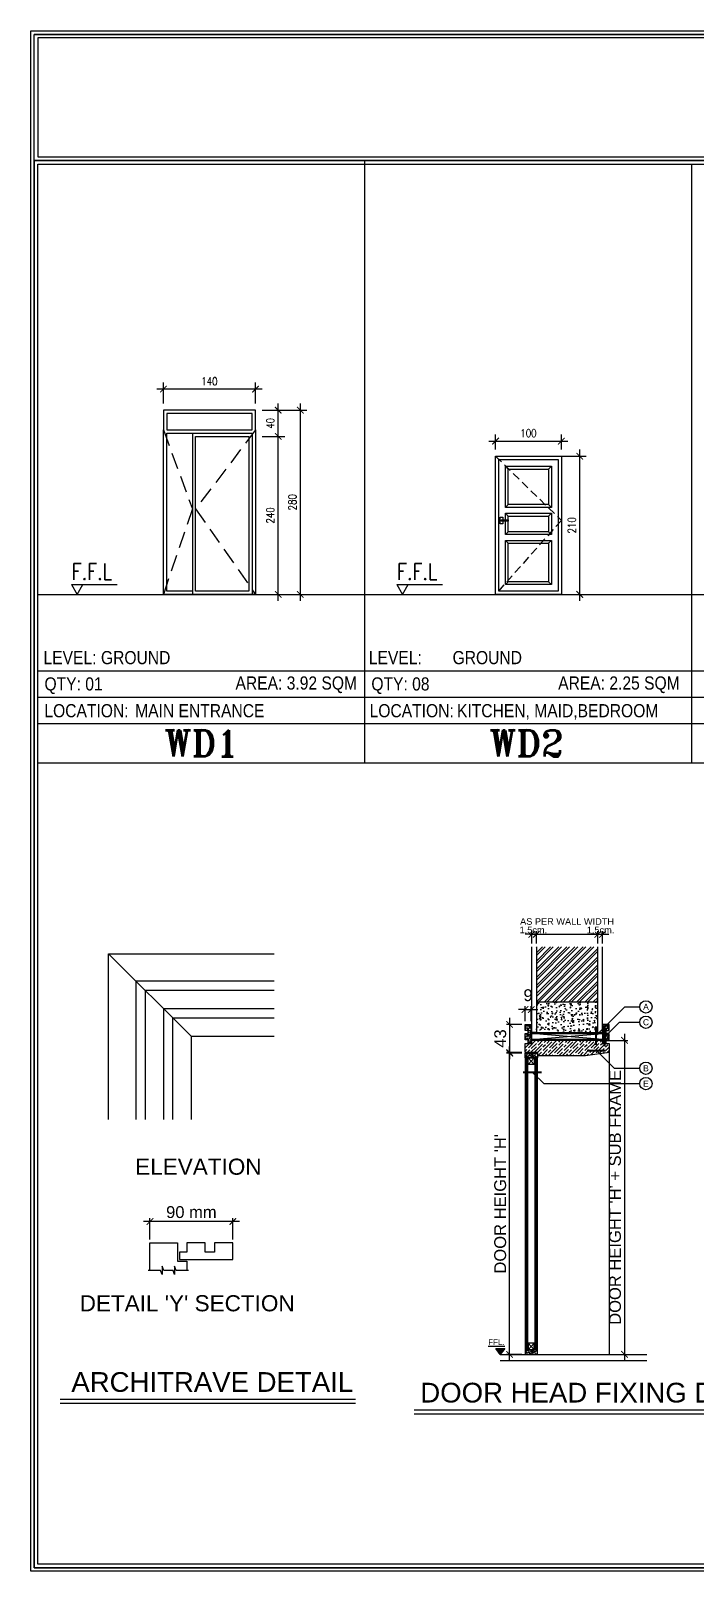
# Model space of a CAD drawing. Header units: centimetres. Extents: x 0 to 3002, y -2342 to 0.
# Drawn here: x 0 to 1010, y -2342 to 0 of the extents above; entities that cross this region are included whole.
import ezdxf
from ezdxf.enums import TextEntityAlignment as Align

# ---------------------------------------------------------------- set-up
doc = ezdxf.new("R2010")
doc.units = ezdxf.units.CM
doc.header["$LTSCALE"] = 100
doc.header["$MEASUREMENT"] = 0
doc.header["$PDMODE"] = 67
doc.linetypes.add('HIDDEN', pattern=[0.375, 0.25, -0.125])
for name, color, linetype in [('DIM', 1, 'Continuous'), ('DIM IN', 1, 'Continuous'), ('DIMENSON', 7, 'Continuous'), ('DOOR', 1, 'Continuous'), ('ELEV.3', 2, 'Continuous'), ('FRAME', 7, 'Continuous'), ('HATCH', 8, 'Continuous'), ('KERBSTONE', 11, 'Continuous'), ('LVL', 2, 'Continuous'), ('MTEXT-1', 3, 'Continuous'), ('SCHEDULE LINES-01', 2, 'Continuous'), ('SCHEDULE LINES-02', 8, 'Continuous'), ('SCHEDULE LINES-03', 3, 'Continuous'), ('STEP', 4, 'Continuous'), ('SYMBOL', 4, 'Continuous'), ('TXT', 7, 'Continuous'), ('WALL-02', 3, 'Continuous'), ('WALL-03', 2, 'Continuous'), ('WINDOW', 1, 'Continuous')]:
    doc.layers.add(name, color=color, linetype=linetype)
doc.styles.add('ART', font='arial.ttf')
doc.styles.add('ART-PS-1', font='arial.ttf', dxfattribs={"height": 20})
doc.styles.add('ASA', font='romans.shx', dxfattribs={"width": 0.8})
doc.styles.add('DIM-TXT', font='arial.ttf')
doc.styles.add('ROMANS', font='romans')
doc.styles.add('ROMANT', font='romant__.ttf', dxfattribs={"width": 0.75, "height": 12})
doc.styles.add('S2', font='ROMANS.shx', dxfattribs={"width": 0.85, "height": 7.5})
doc.dimstyles.new('AS-17-100', dxfattribs={"dimtxt": 18, "dimasz": 10, "dimexe": 10, "dimexo": 10, "dimgap": 6, "dimtad": 1, "dimtoh": 1, "dimdec": 0, "dimdsep": 46, "dimtxsty": 'ROMANS', "dimblk1": 'ARCHTICK', "dimblk2": 'ARCHTICK', "dimsah": 1, "dimcen": 25, "dimdle": 10, "dimclrd": 1, "dimclre": 1, "dimclrt": 2, "dimadec": 0, "dimazin": 0, "dimtfac": 1, "dimtdec": 0, "dimtofl": 0, "dimtmove": 2, "dimatfit": 3, "dimldrblk": 'ARCHTICK', "dimfxl": 1, "dimtolj": 1, "dimtzin": 0, "dimarcsym": 0})
doc.dimstyles.new('AS-20-100-FM', dxfattribs={"dimscale": 0, "dimtxt": 20, "dimasz": 15, "dimexe": 15, "dimexo": 10, "dimgap": 5, "dimtad": 1, "dimtoh": 1, "dimdec": 0, "dimlfac": 0.393701, "dimzin": 1, "dimdsep": 46, "dimlunit": 3, "dimtxsty": 'ASA', "dimblk1": 'ARCHTICK', "dimblk2": 'ARCHTICK', "dimsah": 1, "dimcen": 15, "dimdle": 15, "dimclrd": 1, "dimclre": 1, "dimclrt": 3, "dimadec": 0, "dimazin": 0, "dimtfac": 1, "dimtdec": 0, "dimtmove": 2, "dimatfit": 3, "dimldrblk": 'ARCHTICK', "dimfxl": 1, "dimtolj": 1, "dimtzin": 0, "dimarcsym": 0})
doc.dimstyles.new('DIM-2', dxfattribs={"dimscale": 0, "dimtxt": 18, "dimasz": 10, "dimexe": 5, "dimexo": 5, "dimgap": 5, "dimtad": 1, "dimdec": 0, "dimlfac": -0.393701, "dimzin": 1, "dimdsep": 46, "dimtxsty": 'DIM-TXT', "dimblk1": 'ARCHTICK', "dimblk2": 'ARCHTICK', "dimsah": 1, "dimcen": 15, "dimdle": 10, "dimclrd": 1, "dimclre": 1, "dimclrt": 3, "dimadec": 0, "dimazin": 0, "dimtfac": 1, "dimtdec": 0, "dimtmove": 2, "dimatfit": 3, "dimldrblk": 'ARCHTICK', "dimfxl": 1, "dimtolj": 1, "dimtzin": 0, "dimarcsym": 0})

# ---------------------------------------------------------------- blocks, each defined once
blk = doc.blocks.new('1W1W1W')
at = {"layer": 'SCHEDULE LINES-01'}
blk.add_line((-40864.8, 3726.6, 0), (-40864.8, 3545.5), dxfattribs=at)
for points in [[(-40875.4, 1395.7, 0), (-40875.4, 3737.3, 0), (-37873.2, 3737.3, 0), (-37873.2, 1395.7, 0)], [(-40875.4, 1395.7, 0), (-40875.4, 3737.3, 0), (-37873.2, 3737.3, 0), (-37873.2, 1395.7, 0)], [(-40875.4, 1395.7, 0), (-40875.4, 3737.3, 0), (-37873.2, 3737.3, 0), (-37873.2, 1395.7, 0)], [(-40864.8, 1406.4, 0), (-40864.8, 3534.8, 0), (-37883.8, 3534.8, 0), (-37883.8, 1406.4, 0)], [(-40864.8, 1406.4, 0), (-40864.8, 3534.8, 0), (-37883.8, 3534.8, 0), (-37883.8, 1406.4, 0)], [(-40864.8, 1406.4, 0), (-40864.8, 3534.8, 0), (-37883.8, 3534.8, 0), (-37883.8, 1406.4, 0)]]:
    blk.add_polyline3d(points, close=True, dxfattribs=at)
blk.add_polyline3d([(-40864.8, 3545.5, 0), (-37883.8, 3545.5, 0), (-37883.8, 3726.6, 0), (-40864.8, 3726.6, 0)], dxfattribs=at)
blk.add_polyline3d([(-40864.8, 3545.5, 0), (-37883.8, 3545.5, 0), (-37883.8, 3726.6, 0), (-40864.8, 3726.6, 0)], dxfattribs=at)
blk.add_polyline3d([(-40864.8, 3545.5, 0), (-37883.8, 3545.5, 0), (-37883.8, 3726.6, 0), (-40864.8, 3726.6, 0)], dxfattribs=at)
at = {"layer": 'SCHEDULE LINES-02', "elevation": 0}
blk.add_lwpolyline([(-40870.1, 3731.9), (-37878.5, 3731.9), (-37878.5, 3540.2), (-37878.5, 1401), (-40870.1, 1401), (-40870.1, 3540.2), (-40870.1, 3731.9), (-37878.5, 3731.9), (-37878.5, 3540.2), (-37878.5, 1401), (-40870.1, 1401), (-40870.1, 3540.2), (-40870.1, 1401), (-37878.5, 1401), (-37878.5, 3540.2), (-37878.5, 3731.9)], close=True, dxfattribs=at)
at = {"layer": 'SCHEDULE LINES-02'}
blk.add_polyline3d([(-37878.5, 3540.2, 0), (-40870.1, 3540.2, 0)], close=True, dxfattribs=at)
blk.add_polyline3d([(-37878.5, 3540.2, 0), (-40870.1, 3540.2, 0)], close=True, dxfattribs=at)
blk.add_polyline3d([(-37878.5, 3540.2, 0), (-40870.1, 3540.2, 0)], close=True, dxfattribs=at)
blk = doc.blocks.new('_ARCHTICK')
at = {"color": 0, "linetype": 'ByBlock', "const_width": 0.15}
blk.add_lwpolyline([(-0.5, -0.5), (0.5, 0.5)], dxfattribs=at)
blk = doc.blocks.new('*D22')
at = {"layer": 'Defpoints', "color": 0, "transparency": 16777216}
for p in [(806.5, -623.7), (706.5, -646.7, 0), (806.5, -646.7, 0)]:
    blk.add_point(p, dxfattribs=at)
at = {"layer": 'DIM IN', "color": 1, "lineweight": -2, "transparency": 16777216}
for p, q in [((696.5, -623.7), (816.5, -623.7)), ((706.5, -636.7), (706.5, -613.7)), ((806.5, -636.7), (806.5, -613.7))]:
    blk.add_line(p, q, dxfattribs=at)
at = {"layer": 'DIM IN', "color": 1, "lineweight": -2, "transparency": 16777216, "xscale": 10, "yscale": 10, "zscale": 10, "rotation": 180}
blk.add_blockref('_ARCHTICK', (706.5, -623.7), dxfattribs=at)
at = {"layer": 'DIM IN', "color": 1, "lineweight": -2, "transparency": 16777216, "xscale": 10, "yscale": 10, "zscale": 10}
blk.add_blockref('_ARCHTICK', (806.5, -623.7), dxfattribs=at)
at = {"layer": 'DIM IN', "color": 2, "transparency": 16777216, "insert": (756.5, -611.7), "char_height": 12, "attachment_point": 5, "style": 'ASA'}
blk.add_mtext('\\A1;100', dxfattribs=at)
blk = doc.blocks.new('*D21')
at = {"layer": 'Defpoints', "color": 0, "transparency": 16777216}
for p in [(790.2, -646.7, 0), (834.4, -646.7), (790.2, -856.7, 0)]:
    blk.add_point(p, dxfattribs=at)
at = {"layer": 'DIM IN', "color": 1, "lineweight": -2, "transparency": 16777216}
for p, q in [((800.2, -646.7), (844.4, -646.7)), ((834.4, -866.7), (834.4, -636.7)), ((800.2, -856.7), (844.4, -856.7))]:
    blk.add_line(p, q, dxfattribs=at)
at = {"layer": 'DIM IN', "color": 1, "lineweight": -2, "transparency": 16777216, "xscale": 10, "yscale": 10, "zscale": 10}
for p, rotation in [((834.4, -646.7), 90), ((834.4, -856.7), 270)]:
    blk.add_blockref('_ARCHTICK', p, dxfattribs=dict(at, rotation=rotation))
at = {"layer": 'DIM IN', "color": 2, "transparency": 16777216, "insert": (822.4, -751.7), "char_height": 12, "attachment_point": 5, "rotation": 90, "style": 'ASA'}
blk.add_mtext('\\A1;210', dxfattribs=at)
blk = doc.blocks.new('*D18')
at = {"layer": 'Defpoints', "color": 0, "transparency": 16777216}
for p in [(-745.3, 2009.1), (-745.3, 1976.6), (-619.3, 1976.6)]:
    blk.add_point(p, dxfattribs=at)
at = {"layer": 'DIM', "color": 1, "lineweight": -2, "transparency": 16777216}
for p, q in [((-745.3, 1981.6), (-745.3, 2014.1)), ((-619.3, 1981.6), (-619.3, 2014.1)), ((-609.3, 2009.1), (-755.3, 2009.1))]:
    blk.add_line(p, q, dxfattribs=at)
at = {"layer": 'DIM', "color": 1, "lineweight": -2, "transparency": 16777216, "xscale": 10, "yscale": 10, "zscale": 10, "rotation": 180}
blk.add_blockref('_ARCHTICK', (-745.3, 2009.1), dxfattribs=at)
at = {"layer": 'DIM', "color": 1, "lineweight": -2, "transparency": 16777216, "xscale": 10, "yscale": 10, "zscale": 10}
blk.add_blockref('_ARCHTICK', (-619.3, 2009.1), dxfattribs=at)
at = {"layer": 'DIM', "color": 3, "transparency": 16777216, "insert": (-682.3, 2023.3), "char_height": 18, "attachment_point": 5, "style": 'DIM-TXT'}
blk.add_mtext('\\A1;90 mm', dxfattribs=at)
blk = doc.blocks.new('*D7')
at = {"layer": 'Defpoints', "color": 0, "transparency": 16777216}
for p in [(-157.9, 2445.7), (-164.9, 2426.5), (-157.9, 2426.5)]:
    blk.add_point(p, dxfattribs=at)
at = {"layer": 'DIM', "color": 1, "lineweight": -2, "transparency": 16777216}
for p, q in [((-164.9, 2445.7), (-174.9, 2445.7)), ((-164.9, 2431.5), (-164.9, 2450.7)), ((-164.9, 2445.7), (-157.9, 2445.7)), ((-157.9, 2431.5), (-157.9, 2450.7)), ((-157.9, 2445.7), (-147.9, 2445.7))]:
    blk.add_line(p, q, dxfattribs=at)
at = {"layer": 'DIM', "color": 1, "lineweight": -2, "transparency": 16777216, "xscale": 10, "yscale": 10, "zscale": 10}
blk.add_blockref('_ARCHTICK', (-164.9, 2445.7), dxfattribs=at)
at = {"layer": 'DIM', "color": 1, "lineweight": -2, "transparency": 16777216, "xscale": 10, "yscale": 10, "zscale": 10, "rotation": 180}
blk.add_blockref('_ARCHTICK', (-157.9, 2445.7), dxfattribs=at)
at = {"layer": 'DIM', "color": 3, "transparency": 16777216, "insert": (-162.5, 2452.3), "char_height": 10, "attachment_point": 5, "style": 'DIM-TXT'}
blk.add_mtext('\\A1;1.5cm.', dxfattribs=at)
blk = doc.blocks.new('*D8')
at = {"layer": 'Defpoints', "color": 0, "transparency": 16777216}
for p in [(-64.5, 2445.7), (-157.9, 2426.5), (-64.5, 2426.5)]:
    blk.add_point(p, dxfattribs=at)
at = {"layer": 'DIM', "color": 1, "lineweight": -2, "transparency": 16777216}
for p, q in [((-167.9, 2445.7), (-54.5, 2445.7)), ((-157.9, 2431.5), (-157.9, 2450.7)), ((-64.5, 2431.5), (-64.5, 2450.7))]:
    blk.add_line(p, q, dxfattribs=at)
at = {"layer": 'DIM', "color": 1, "lineweight": -2, "transparency": 16777216, "xscale": 10, "yscale": 10, "zscale": 10, "rotation": 180}
blk.add_blockref('_ARCHTICK', (-157.9, 2445.7), dxfattribs=at)
at = {"layer": 'DIM', "color": 1, "lineweight": -2, "transparency": 16777216, "xscale": 10, "yscale": 10, "zscale": 10}
blk.add_blockref('_ARCHTICK', (-64.5, 2445.7), dxfattribs=at)
at = {"layer": 'DIM', "color": 3, "transparency": 16777216, "insert": (-111.2, 2465.1), "char_height": 10, "attachment_point": 5, "style": 'DIM-TXT'}
blk.add_mtext('\\A1;AS PER WALL WIDTH', dxfattribs=at)
blk = doc.blocks.new('*D9')
at = {"layer": 'Defpoints', "color": 0, "transparency": 16777216}
for p in [(-57.5, 2445.7), (-64.5, 2426.5), (-57.5, 2426.5)]:
    blk.add_point(p, dxfattribs=at)
at = {"layer": 'DIM', "color": 1, "lineweight": -2, "transparency": 16777216}
for p, q in [((-64.5, 2445.7), (-74.5, 2445.7)), ((-64.5, 2431.5), (-64.5, 2450.7)), ((-64.5, 2445.7), (-57.5, 2445.7)), ((-57.5, 2431.5), (-57.5, 2450.7)), ((-57.5, 2445.7), (-47.5, 2445.7))]:
    blk.add_line(p, q, dxfattribs=at)
at = {"layer": 'DIM', "color": 1, "lineweight": -2, "transparency": 16777216, "xscale": 10, "yscale": 10, "zscale": 10}
blk.add_blockref('_ARCHTICK', (-64.5, 2445.7), dxfattribs=at)
at = {"layer": 'DIM', "color": 1, "lineweight": -2, "transparency": 16777216, "xscale": 10, "yscale": 10, "zscale": 10, "rotation": 180}
blk.add_blockref('_ARCHTICK', (-57.5, 2445.7), dxfattribs=at)
at = {"layer": 'DIM', "color": 3, "transparency": 16777216, "insert": (-60.3, 2452.2), "char_height": 10, "attachment_point": 5, "style": 'DIM-TXT'}
blk.add_mtext('\\A1;1.5cm.', dxfattribs=at)
blk = doc.blocks.new('*D16')
at = {"layer": 'Defpoints', "color": 0, "transparency": 16777216}
for p in [(-198.5, 2264.9), (-175.2, 2264.9), (-175.2, 1807.1)]:
    blk.add_point(p, dxfattribs=at)
at = {"layer": 'DIM', "color": 1, "lineweight": -2, "transparency": 16777216}
for p, q in [((-198.5, 1797.1), (-198.5, 2274.9)), ((-180.2, 2264.9), (-203.5, 2264.9)), ((-180.2, 1807.1), (-203.5, 1807.1))]:
    blk.add_line(p, q, dxfattribs=at)
at = {"layer": 'DIM', "color": 1, "lineweight": -2, "transparency": 16777216, "xscale": 10, "yscale": 10, "zscale": 10}
for p, rotation in [((-198.5, 2264.9), 90), ((-198.5, 1807.1), 270)]:
    blk.add_blockref('_ARCHTICK', p, dxfattribs=dict(at, rotation=rotation))
at = {"layer": 'DIM', "color": 3, "transparency": 16777216, "insert": (-212.8, 2036), "char_height": 18, "attachment_point": 5, "rotation": 90, "style": 'DIM-TXT'}
blk.add_mtext("\\A1;DOOR HEIGHT 'H'", dxfattribs=at)
blk = doc.blocks.new('*D17')
at = {"layer": 'Defpoints', "color": 0, "transparency": 16777216}
for p in [(-57.5, 2284.5), (-57.5, 1807.1), (-23.9, 1807.1)]:
    blk.add_point(p, dxfattribs=at)
at = {"layer": 'DIM', "color": 1, "lineweight": -2, "transparency": 16777216}
for p, q in [((-52.5, 2284.5), (-18.9, 2284.5)), ((-23.9, 2294.5), (-23.9, 1797.1)), ((-52.5, 1807.1), (-18.9, 1807.1))]:
    blk.add_line(p, q, dxfattribs=at)
at = {"layer": 'DIM', "color": 1, "lineweight": -2, "transparency": 16777216, "xscale": 10, "yscale": 10, "zscale": 10}
for p, rotation in [((-23.9, 2284.5), 90), ((-23.9, 1807.1), 270)]:
    blk.add_blockref('_ARCHTICK', p, dxfattribs=dict(at, rotation=rotation))
at = {"layer": 'DIM', "color": 3, "transparency": 16777216, "insert": (-38.2, 2045.8), "char_height": 18, "attachment_point": 5, "rotation": 90, "style": 'DIM-TXT'}
blk.add_mtext("\\A1;DOOR HEIGHT 'H' + SUB FRAME", dxfattribs=at)
blk = doc.blocks.new('*D11')
at = {"layer": 'Defpoints', "color": 0, "transparency": 16777216}
for p in [(-165.8, 2331.3), (-175.1, 2308.8), (-165.8, 2308.8)]:
    blk.add_point(p, dxfattribs=at)
at = {"layer": 'DIM', "color": 1, "lineweight": -2, "transparency": 16777216}
for p, q in [((-175.1, 2331.3), (-185.1, 2331.3)), ((-175.1, 2313.8), (-175.1, 2336.3)), ((-175.1, 2331.3), (-165.8, 2331.3)), ((-165.8, 2313.8), (-165.8, 2336.3)), ((-165.8, 2331.3), (-155.8, 2331.3))]:
    blk.add_line(p, q, dxfattribs=at)
at = {"layer": 'DIM', "color": 1, "lineweight": -2, "transparency": 16777216, "xscale": 10, "yscale": 10, "zscale": 10}
blk.add_blockref('_ARCHTICK', (-175.1, 2331.3), dxfattribs=at)
at = {"layer": 'DIM', "color": 1, "lineweight": -2, "transparency": 16777216, "xscale": 10, "yscale": 10, "zscale": 10, "rotation": 180}
blk.add_blockref('_ARCHTICK', (-165.8, 2331.3), dxfattribs=at)
at = {"layer": 'DIM', "color": 3, "transparency": 16777216, "insert": (-170.5, 2353), "char_height": 18, "attachment_point": 5, "style": 'DIM-TXT'}
blk.add_mtext('\\A1;9', dxfattribs=at)
blk = doc.blocks.new('*D10')
at = {"layer": 'Defpoints', "color": 0, "transparency": 16777216}
for p in [(-175.1, 2308.8), (-198.5, 2265.8), (-175.1, 2265.8)]:
    blk.add_point(p, dxfattribs=at)
at = {"layer": 'DIM', "color": 1, "lineweight": -2, "transparency": 16777216}
for p, q in [((-198.5, 2318.8), (-198.5, 2255.8)), ((-180.1, 2308.8), (-203.5, 2308.8)), ((-180.1, 2265.8), (-203.5, 2265.8))]:
    blk.add_line(p, q, dxfattribs=at)
at = {"layer": 'DIM', "color": 1, "lineweight": -2, "transparency": 16777216, "xscale": 10, "yscale": 10, "zscale": 10}
for p, rotation in [((-198.5, 2308.8), 90), ((-198.5, 2265.8), 270)]:
    blk.add_blockref('_ARCHTICK', p, dxfattribs=dict(at, rotation=rotation))
at = {"layer": 'DIM', "color": 3, "transparency": 16777216, "insert": (-212.7, 2287.3), "char_height": 18, "attachment_point": 5, "rotation": 90, "style": 'DIM-TXT'}
blk.add_mtext('\\A1;43', dxfattribs=at)
blk = doc.blocks.new('MAIN DOOR')
at = {"layer": 'DOOR', "linetype": 'ByBlock'}
for p, q in [((-1389.2, -555.3, 0), (-1389.2, -800.3, 0)), ((-1389.2, -795.3, 0), (-1428.2, -795.3, 0))]:
    blk.add_line(p, q, dxfattribs=at)
at = {"layer": 'DOOR', "color": 8, "linetype": 'HIDDEN'}
for p, q in [((-1293.2, -550.3, 0), (-1384.2, -670.3, 0)), ((-1384.2, -670.3, 0), (-1293.2, -800.3, 0))]:
    blk.add_line(p, q, dxfattribs=at)
at = {"layer": 'DOOR'}
blk.add_line((-1293.2, -800.3, 0), (-1433.2, -800.3, 0), dxfattribs=at)
at = {"layer": 'DOOR', "elevation": 0}
for points in [[(-1293.2, -550.3), (-1293.2, -520.3), (-1433.2, -520.3), (-1433.2, -550.3)], [(-1298.2, -550.3), (-1298.2, -525.3), (-1428.2, -525.3), (-1428.2, -550.3)]]:
    blk.add_lwpolyline(points, dxfattribs=at)
at = {"layer": 'DOOR', "linetype": 'ByBlock', "elevation": 0}
for points in [[(-1433.2, -800.3), (-1433.2, -550.3)], [(-1428.2, -550.3), (-1298.2, -550.3)], [(-1428.2, -795.3), (-1428.2, -555.3), (-1298.2, -555.3), (-1298.2, -800.3)], [(-1293.2, -550.3), (-1293.2, -800.3)]]:
    blk.add_lwpolyline(points, dxfattribs=at)
at = {"layer": 'DOOR', "color": 8, "linetype": 'HIDDEN', "elevation": 0}
blk.add_lwpolyline([(-1433.2, -550.3), (-1389.2, -670.3), (-1433.2, -800.3)], dxfattribs=at)
at = {"layer": 'DOOR', "linetype": 'ByBlock', "elevation": 0}
blk.add_lwpolyline([(-1384.2, -560.3), (-1303.2, -560.3), (-1303.2, -795.3), (-1384.2, -795.3)], close=True, dxfattribs=at)
blk = doc.blocks.new('*D63')
at = {"layer": 'Defpoints', "color": 0, "transparency": 16777216}
for p in [(0, 240, 0), (34.5, 240), (0, 0, 0)]:
    blk.add_point(p, dxfattribs=at)
at = {"layer": 'DIM IN', "color": 1, "lineweight": -2, "transparency": 16777216}
for p, q in [((10, 240), (44.5, 240)), ((34.5, -10), (34.5, 250)), ((10, 0), (44.5, 0))]:
    blk.add_line(p, q, dxfattribs=at)
at = {"layer": 'DIM IN', "color": 1, "lineweight": -2, "transparency": 16777216, "xscale": 10, "yscale": 10, "zscale": 10}
for p, rotation in [((34.5, 240), 90), ((34.5, 0), 270)]:
    blk.add_blockref('_ARCHTICK', p, dxfattribs=dict(at, rotation=rotation))
at = {"layer": 'DIM IN', "color": 2, "transparency": 16777216, "insert": (22.5, 120), "char_height": 12, "attachment_point": 5, "rotation": 90, "style": 'ASA'}
blk.add_mtext('\\A1;240', dxfattribs=at)
blk = doc.blocks.new('*D64')
at = {"layer": 'Defpoints', "color": 0, "transparency": 16777216}
for p in [(0, 280, 0), (34.5, 280), (0, 240, 0)]:
    blk.add_point(p, dxfattribs=at)
at = {"layer": 'DIM IN', "color": 1, "lineweight": -2, "transparency": 16777216}
for p, q in [((34.5, 230), (34.5, 290)), ((10, 280), (44.5, 280)), ((10, 240), (44.5, 240))]:
    blk.add_line(p, q, dxfattribs=at)
at = {"layer": 'DIM IN', "color": 1, "lineweight": -2, "transparency": 16777216, "xscale": 10, "yscale": 10, "zscale": 10}
for p, rotation in [((34.5, 280), 90), ((34.5, 240), 270)]:
    blk.add_blockref('_ARCHTICK', p, dxfattribs=dict(at, rotation=rotation))
at = {"layer": 'DIM IN', "color": 2, "transparency": 16777216, "insert": (22.5, 260), "char_height": 12, "attachment_point": 5, "rotation": 90, "style": 'ASA'}
blk.add_mtext('\\A1;40', dxfattribs=at)
blk = doc.blocks.new('*D65')
at = {"layer": 'Defpoints', "color": 0, "transparency": 16777216}
for p in [(201.6, -544.7), (201.6, -576.7, 0), (341.6, -576.7, 0)]:
    blk.add_point(p, dxfattribs=at)
at = {"layer": 'DIM IN', "color": 1, "lineweight": -2, "transparency": 16777216}
for p, q in [((201.6, -566.7), (201.6, -534.7)), ((341.6, -566.7), (341.6, -534.7)), ((351.6, -544.7), (191.6, -544.7))]:
    blk.add_line(p, q, dxfattribs=at)
at = {"layer": 'DIM IN', "color": 1, "lineweight": -2, "transparency": 16777216, "xscale": 10, "yscale": 10, "zscale": 10, "rotation": 180}
blk.add_blockref('_ARCHTICK', (201.6, -544.7), dxfattribs=at)
at = {"layer": 'DIM IN', "color": 1, "lineweight": -2, "transparency": 16777216, "xscale": 10, "yscale": 10, "zscale": 10}
blk.add_blockref('_ARCHTICK', (341.6, -544.7), dxfattribs=at)
at = {"layer": 'DIM IN', "color": 2, "transparency": 16777216, "insert": (271.6, -532.7), "char_height": 12, "attachment_point": 5, "style": 'ASA'}
blk.add_mtext('\\A1;140', dxfattribs=at)
blk = doc.blocks.new('*D66')
at = {"layer": 'Defpoints', "color": 0, "transparency": 16777216}
for p in [(341.6, -576.7, 0), (341.6, -856.7, 0), (409.7, -856.7)]:
    blk.add_point(p, dxfattribs=at)
at = {"layer": 'DIM IN', "color": 1, "lineweight": -2, "transparency": 16777216}
for p, q in [((351.6, -576.7), (419.7, -576.7)), ((409.7, -566.7), (409.7, -866.7)), ((351.6, -856.7), (419.7, -856.7))]:
    blk.add_line(p, q, dxfattribs=at)
at = {"layer": 'DIM IN', "color": 1, "lineweight": -2, "transparency": 16777216, "xscale": 10, "yscale": 10, "zscale": 10}
for p, rotation in [((409.7, -576.7), 90), ((409.7, -856.7), 270)]:
    blk.add_blockref('_ARCHTICK', p, dxfattribs=dict(at, rotation=rotation))
at = {"layer": 'DIM IN', "color": 2, "transparency": 16777216, "insert": (397.7, -716.7), "char_height": 12, "attachment_point": 5, "rotation": 90, "style": 'ASA'}
blk.add_mtext('\\A1;280', dxfattribs=at)
blk = doc.blocks.new('A$C72870D31')
at = {"layer": 'HATCH'}
h = blk.add_hatch(dxfattribs=at)
h.set_pattern_fill('ANSI32', color=256, scale=23.3345, style=0)
h.set_pattern_definition([(45, (-107.104, 2821.118), (-6.1875, 6.1875), []), (45, (-102.979, 2821.118), (-6.1875, 6.1875), [])])
h.paths.add_polyline_path([(-157.87, 2342.85), (-64.53, 2342.85), (-64.53, 2426.54), (-157.87, 2426.54)])
h = blk.add_hatch(dxfattribs=at)
h.set_pattern_fill('AR-CONC', color=256, scale=2.33345, style=0)
h.set_pattern_definition([(50, (-157.869, 2296.183), (16.7369, -1.4643), [1.75, -19.251]), (355, (-157.87, 2296.183), (-3.2377, 17.552), [1.4, -15.4008]), (100.451, (-156.475, 2296.061), (13.4992, 16.0877), [1.4873, -16.3608]), (46.184, (-157.87, 2300.85), (24.9035, -3.8623), [2.625, -28.8764]), (96.636, (-155.794, 2300.528), (21.81, 22.7306), [2.231, -24.541]), (351.184, (-157.87, 2300.85), (21.81, 22.7306), [2.1, -23.101]), (21, (-155.536, 2299.684), (13.9285, -9.395), [1.75, -19.251]), (326, (-155.536, 2299.684), (5.6776, 16.921), [1.4, -15.4008]), (71.451, (-154.375, 2298.9), (19.6062, 7.526), [1.4873, -16.3608]), (37.5, (-157.869, 2296.1834), (0.28374, 7.7679), [0, -15.2141, 0, -15.6341, 0, -15.4591]), (7.5, (-157.869, 2296.1834), (6.1386, 9.2034), [0, -8.9138, 0, -14.8641, 0, -5.89196]), (327.5, (-163.073, 2296.1834), (12.45648, -0.5263), [0, -5.8336, 0, -18.2009, 0, -24.1512]), (317.5, (-165.406, 2296.183), (13.6084, 2.3359), [0, -7.5837, 0, -12.0873, 0, -17.1509])])
h.paths.add_polyline_path([(-157.87, 2342.85), (-157.87, 2296.18), (-64.53, 2296.18), (-64.53, 2342.85)])
h = blk.add_hatch(dxfattribs=at)
h.set_pattern_fill('GOST_WOOD', color=256, scale=0.93338, angle=135, style=0)
h.set_pattern_definition([(225, (-165.803, 2280.7827), (-3.96, 3.96), [9.3338, -1.8668]), (225, (-165.803, 2283.4227), (-3.96, 3.96), [5.6003, -1.4001, 2.8001, -1.4001]), (225, (-165.143, 2286.7227), (-3.96, 3.96), [9.3338, -1.8668])])
h.paths.add_polyline_path([(-165.8, 2308.78), (-165.8, 2280.78), (-170.47, 2280.78), (-170.47, 2285.45), (-175.14, 2285.45), (-175.14, 2294.78), (-170.47, 2294.78), (-170.47, 2299.45), (-175.14, 2299.45), (-175.14, 2308.78)])
h = blk.add_hatch(dxfattribs=at)
h.set_pattern_fill('GOST_WOOD', color=256, scale=0.93338, angle=135, style=0)
h.set_pattern_definition([(225, (-47.264, 2280.7827), (-3.96, 3.96), [9.3338, -1.8668]), (225, (-47.264, 2283.4227), (-3.96, 3.96), [5.6003, -1.4001, 2.8001, -1.4001]), (225, (-46.604, 2286.7227), (-3.96, 3.96), [9.3338, -1.8668])])
h.paths.add_polyline_path([(-56.6, 2280.78), (-51.93, 2280.78), (-51.93, 2285.45), (-47.26, 2285.45), (-47.26, 2294.78), (-51.93, 2294.78), (-51.93, 2299.45), (-47.26, 2299.45), (-47.26, 2308.78), (-56.6, 2308.78)])
h = blk.add_hatch(dxfattribs=at)
h.set_pattern_fill('GOST_WOOD', color=256, scale=1.86676, angle=135, style=0)
h.set_pattern_definition([(225, (-47.264, 2280.783), (-7.92, 7.92), [18.6676, -3.7335]), (225, (-47.264, 2286.063), (-7.92, 7.92), [11.2006, -2.8001, 5.6003, -2.8001]), (225, (-45.944, 2292.663), (-7.92, 7.92), [18.6676, -3.7335])])
h.paths.add_polyline_path([(-83.32, 2261.18), (-155.43, 2261.18), (-155.43, 2265.85), (-175.14, 2265.85), (-175.14, 2279.85), (-164.87, 2279.85), (-164.87, 2284.52), (-57.53, 2284.52), (-57.53, 2279.85), (-47.26, 2279.85), (-47.26, 2265.85)])
at = {"layer": 'LVL', "ltscale": 10, "extrusion": (-1.58771e-05, -4.90122e-09, 1)}
blk.add_hatch(color=256, dxfattribs=at).paths.add_polyline_path([(-219.44, 1816.29), (-206.07, 1816.29), (-212.76, 1807.11)])
at = {"layer": 'DIM', "color": 7, "const_width": 1.03}
for points in [[(-67.74, 2291.53, 1), (-66.9, 2291.53, 1)], [(-54.5, 2289.55, 1), (-53.66, 2289.55, 1)], [(-67.01, 2268.95, 1), (-66.17, 2268.95, 1)], [(-164.37, 2235.74, 1), (-163.53, 2235.74, 1)]]:
    blk.add_lwpolyline(points, format="xyb", close=True, dxfattribs=at)
at = {"layer": 'DIM'}
for centre in [(8.74, 2335.38), (8.74, 2312.04), (8.74, 2242.04), (8.74, 2218.71)]:
    blk.add_circle(centre, 9.33, dxfattribs=at)
at = {"layer": 'DIMENSON'}
blk.add_solid([(-160.83, 2261.16), (-160.84, 2261.13), (-160.93, 2261.19)], dxfattribs=at)
at = {"layer": 'FRAME', "color": 8}
for p, q in [((-175.14, 2257.88), (-175.14, 1814.15)), ((-156.37, 1814.15), (-156.37, 2257.88)), ((-47.26, 2265.85), (-47.26, 1807.11))]:
    blk.add_line(p, q, dxfattribs=at)
for points in [[(-173.63, 2257.88), (-173.63, 1814.15)], [(-172.46, 2257.88), (-172.46, 1814.15)], [(-171.29, 2257.88), (-171.29, 1814.15)], [(-170.44, 2257.88), (-161.06, 2247.91)], [(-161.06, 2257.88), (-170.44, 2247.91)], [(-160.31, 2257.88), (-160.31, 1814.15)], [(-159.14, 2257.88), (-159.14, 1814.15)], [(-157.96, 2257.88), (-157.96, 1814.15)], [(-170.44, 1814.15), (-161.06, 1824.12)], [(-161.06, 1814.15), (-170.44, 1824.12)]]:
    blk.add_lwpolyline(points, dxfattribs=at)
for points in [[(-170.44, 2247.91), (-170.44, 2257.88), (-161.06, 2257.88), (-161.06, 2247.91)], [(-170.44, 1824.12), (-170.44, 1814.15), (-161.06, 1814.15), (-161.06, 1824.12)]]:
    blk.add_lwpolyline(points, close=True, dxfattribs=at)
at = {"layer": 'FRAME'}
blk.add_solid([(-160.83, 1810.87), (-160.84, 1810.9), (-160.93, 1810.83)], dxfattribs=at)
at = {"layer": 'HATCH'}
for p, q in [((-164.87, 2285.68), (-57.53, 2295.02)), ((-57.53, 2285.68), (-164.87, 2295.02))]:
    blk.add_line(p, q, dxfattribs=at)
for points in [[(-157.87, 2296.18), (-164.87, 2296.18), (-164.87, 2426.54)], [(-64.53, 2296.18), (-57.53, 2296.18), (-57.53, 2426.54)]]:
    blk.add_lwpolyline(points, dxfattribs=at)
blk.add_lwpolyline([(-164.87, 2285.68), (-164.87, 2295.02), (-57.53, 2295.02), (-57.53, 2285.68)], close=True, dxfattribs=at)
for centre, start, end in [((-174.64, 2237.73), 47.78487, 91.0868), ((-175.79, 2235.36), 55.8894, 88.6227), ((-177.78, 2232.92), 66.58438, 84.42808), ((-197.83, 2271.99), 328.7512, 344.93028), ((-193.71, 2271.99), 328.7512, 344.93028), ((-186.68, 2277.12), 314.9796, 333.34627), ((-182.85, 2277.12), 314.9796, 333.34627), ((-167.38, 2238.5), 66.11077, 76.18341), ((-174.64, 1834.3), 268.9132, 312.21513), ((-177.78, 1839.11), 275.57192, 293.41562), ((-175.79, 1836.67), 271.3773, 304.1106), ((-197.83, 1800.04), 15.06972, 31.2488), ((-193.71, 1800.04), 15.06972, 31.2488), ((-186.68, 1794.91), 26.65373, 45.0204), ((-182.85, 1794.91), 26.65373, 45.0204), ((-167.38, 1833.52), 283.81659, 293.88923)]:
    blk.add_arc(centre, 27.2, start, end, dxfattribs=at)
at = {"layer": 'LVL', "ltscale": 10, "extrusion": (-1.58771e-05, -4.90122e-09, 1), "elevation": 0}
blk.add_lwpolyline([(-219.44, 1816.29), (-206.07, 1816.29), (-212.76, 1807.11)], close=True, dxfattribs=at)
at = {"layer": 'MTEXT-1', "color": 6}
for p, q in [((-432.57, 1738.48), (-881.65, 1738.48)), ((253.27, 1722.32), (-343.41, 1722.32))]:
    blk.add_line(p, q, dxfattribs=at)
at = {"layer": 'MTEXT-1', "color": 1}
for p, q in [((-432.57, 1732.64), (-881.65, 1732.64)), ((253.27, 1716.48), (-343.41, 1716.48))]:
    blk.add_line(p, q, dxfattribs=at)
at = {"layer": 'STEP'}
for p, q in [((-212.76, 1807.11), (9.89, 1807.11)), ((-212.76, 1797.78), (9.89, 1797.78))]:
    blk.add_line(p, q, dxfattribs=at)
at = {"layer": 'SYMBOL', "ltscale": 0.1}
blk.add_lwpolyline([(-686.5, 1934.58), (-705.47, 1934.58), (-707.83, 1941.3), (-707.83, 1928.62), (-710.19, 1934.58), (-724.41, 1934.58), (-726.78, 1941.3), (-726.78, 1928.62), (-729.14, 1934.58), (-748.1, 1934.58)], dxfattribs=at)
at = {"layer": 'WALL-02'}
for p, q in [((-808.3, 2164.25), (-808.3, 2416.25)), ((-808.3, 2416.25), (-556.3, 2416.25)), ((-157.87, 2342.85), (-64.53, 2342.85)), ((-682.3, 2164.25), (-682.3, 2290.25)), ((-556.3, 2290.25), (-682.3, 2290.25))]:
    blk.add_line(p, q, dxfattribs=at)
blk.add_lwpolyline([(-157.87, 2426.54), (-157.87, 2296.18), (-64.53, 2296.18), (-64.53, 2426.54)], dxfattribs=at)
at = {"layer": 'WALL-03'}
for p, q in [((-808.3, 2416.25), (-682.3, 2290.25)), ((-766.3, 2164.25), (-766.3, 2374.25)), ((-556.3, 2374.25), (-766.3, 2374.25)), ((-752.3, 2164.25), (-752.3, 2360.25)), ((-556.3, 2360.25), (-752.3, 2360.25)), ((-724.3, 2164.25), (-724.3, 2332.25)), ((-556.3, 2332.25), (-724.3, 2332.25)), ((-710.3, 2164.25), (-710.3, 2318.25)), ((-556.3, 2318.25), (-710.3, 2318.25))]:
    blk.add_line(p, q, dxfattribs=at)
for points in [[(-165.8, 2308.78), (-165.8, 2280.78), (-170.47, 2280.78), (-170.47, 2285.45), (-175.14, 2285.45), (-175.14, 2294.78), (-170.47, 2294.78), (-170.47, 2299.45), (-175.14, 2299.45), (-175.14, 2308.78), (-165.8, 2308.78)], [(-56.6, 2308.78), (-56.6, 2280.78), (-51.93, 2280.78), (-51.93, 2285.45), (-47.26, 2285.45), (-47.26, 2294.78), (-51.93, 2294.78), (-51.93, 2299.45), (-47.26, 2299.45), (-47.26, 2308.78), (-56.6, 2308.78)], [(-83.32, 2261.18), (-155.43, 2261.18), (-155.43, 2265.85), (-175.14, 2265.85), (-175.14, 2279.85), (-164.87, 2279.85), (-164.87, 2284.52), (-57.53, 2284.52), (-57.53, 2279.85), (-47.26, 2279.85), (-47.26, 2265.85), (-83.32, 2261.18)], [(-745.3, 1934.58), (-745.3, 1976.58), (-703.3, 1976.58), (-703.3, 1948.58), (-689.3, 1948.58), (-689.3, 1934.58)], [(-700.5, 1962.58), (-700.5, 1951.38), (-619.3, 1951.38), (-619.3, 1976.58), (-647.3, 1976.58), (-647.3, 1962.58), (-661.3, 1962.58), (-661.3, 1976.58), (-689.3, 1976.58), (-689.3, 1962.58), (-700.5, 1962.58)]]:
    blk.add_lwpolyline(points, dxfattribs=at)
for points in [[(-175.14, 2264.92), (-156.37, 2264.92), (-156.37, 2257.88), (-175.14, 2257.88)], [(-175.14, 1807.11), (-156.37, 1807.11), (-156.37, 1814.15), (-175.14, 1814.15)]]:
    blk.add_lwpolyline(points, close=True, dxfattribs=at)
at = {"layer": 'LVL', "extrusion": (-1.58771e-05, -7.51429e-19, 1), "style": 'ART-PS-1'}
blk.add_text('%%UFFL.', height=8.75, dxfattribs=at).set_placement((-231.14, 1821.33, 0))
at = {"layer": 'MTEXT-1', "style": 'ART-PS-1'}
for s, p in [('A', (8.74, 2335.38)), ('C', (8.74, 2312.04)), ('B', (8.74, 2242.04)), ('E', (8.74, 2218.71))]:
    blk.add_text(s, height=9.33, dxfattribs=at).set_placement(p, align=Align.MIDDLE_CENTER)
at = {"layer": 'MTEXT-1', "color": 6, "style": 'ART-PS-1'}
for s, height, p in [('ELEVATION', 24.5, (-767.68, 2080.17)), ("DETAIL 'Y' SECTION", 24.5, (-852.12, 1872.59)), ('ARCHITRAVE DETAIL', 30, (-864.82, 1750.14)), ('DOOR HEAD FIXING DETAIL', 30, (-334.32, 1733.98))]:
    blk.add_text(s, height=height, dxfattribs=at).set_placement(p)
at = {"layer": 'DIM'}
for base, p1, p2, text, picture, middle in [((-64.53, 2445.69), (-157.87, 2426.54), (-64.53, 2426.54), 'AS PER WALL WIDTH', '*D8', (-111.2, 2465.06)), ((-157.87, 2445.69), (-164.87, 2426.54), (-157.87, 2426.54), '1.5cm.', '*D7', (-162.49, 2452.33)), ((-57.53, 2445.69), (-64.53, 2426.54), (-57.53, 2426.54), '1.5cm.', '*D9', (-60.28, 2452.24))]:
    dim = blk.add_linear_dim(base=base, p1=p1, p2=p2, angle=180, text=text, dimstyle='DIM-2', override={"dimscale": 1, "dimtxt": 10, "dimlfac": 2.5}, dxfattribs=at)
    dim.commit()
    dim.dimension.update_dxf_attribs({"geometry": picture, "text_midpoint": middle, "dimtype": 128})
dim = blk.add_linear_dim(base=(-165.8, 2331.29), p1=(-175.14, 2308.78), p2=(-165.8, 2308.78), dimstyle='DIM-2', override={"dimscale": 1}, dxfattribs=at)
dim.commit()
dim.dimension.update_dxf_attribs({"geometry": '*D11', "text_midpoint": (-170.47, 2352.98)})
dim = blk.add_linear_dim(base=(-198.47, 2265.85), p1=(-175.14, 2308.78), p2=(-175.14, 2265.85), angle=90, dimstyle='DIM-2', override={"dimscale": 1}, dxfattribs=at)
dim.commit()
dim.dimension.update_dxf_attribs({"geometry": '*D10', "text_midpoint": (-212.67, 2287.32)})
for base, p1, p2, text, picture, middle in [((-198.47, 2264.93), (-175.16, 1807.1), (-175.16, 2264.93), "DOOR HEIGHT 'H'", '*D16', (-212.78, 2036.01)), ((-23.93, 1807.11), (-57.53, 2284.52), (-57.53, 1807.11), "DOOR HEIGHT 'H' + SUB FRAME", '*D17', (-38.24, 2045.81))]:
    dim = blk.add_linear_dim(base=base, p1=p1, p2=p2, angle=90, text=text, dimstyle='DIM-2', override={"dimscale": 1}, dxfattribs=at)
    dim.commit()
    dim.dimension.update_dxf_attribs({"geometry": picture, "text_midpoint": middle})
dim = blk.add_linear_dim(base=(-745.3, 2009.13), p1=(-619.3, 1976.58), p2=(-745.3, 1976.58), text='90 mm', dimstyle='DIM-2', override={"dimscale": 1}, dxfattribs=at)
dim.commit()
dim.dimension.update_dxf_attribs({"geometry": '*D18', "text_midpoint": (-682.3, 2023.32)})
for points in [[(-67.32, 2291.53), (-23.42, 2335.38), (-0.59, 2335.38)], [(-54.08, 2289.55), (-31.56, 2312.04), (-0.59, 2312.04)], [(-66.59, 2268.95), (-39.65, 2242.04), (-0.59, 2242.04)], [(-163.95, 2235.74), (-146.69, 2218.71), (-0.59, 2218.71)]]:
    blk.add_leader(points, dimstyle='AS-20-100-FM', override={"dimscale": 1, "dimasz": 20}, dxfattribs=at)
blk = doc.blocks.new('A$C6aa431b6')
at = {"layer": 'DOOR'}
blk.add_blockref('MAIN DOOR', (1293.2, 800.3, 0), dxfattribs=at)
at = {"layer": 'DIM IN'}
for base, p1, p2, picture, middle in [((34.5, 280, 0), (0, 240), (0, 280), '*D64', (22.5, 260, 0)), ((34.5, 240, 0), (0, 0), (0, 240), '*D63', (22.5, 120, 0))]:
    dim = blk.add_linear_dim(base=base, p1=p1, p2=p2, angle=90, dimstyle='AS-17-100', override={"dimtxt": 12, "dimtxsty": 'ASA'}, dxfattribs=at)
    dim.commit()
    dim.dimension.update_dxf_attribs({"geometry": picture, "text_midpoint": middle})

msp = doc.modelspace()

# ---------------------------------------------------------------- linework, layer by layer
at = {"layer": 'DOOR'}
for p, q in [((721.5, -661.7, 0), (725.9, -666.1, 0)), ((787.2, -666.1, 0), (791.5, -661.7, 0)), ((725.9, -720.3, 0), (721.5, -724.6, 0)), ((787.2, -720.3, 0), (791.5, -724.6, 0)), ((713.7, -749.4, 0.1), (713.7, -739.4, 0.1)), ((713.7, -739.4, 0.1), (717.7, -739.4, 0.1)), ((715.7, -743.4, 0.1), (725.7, -743.4, 0.1)), ((725.7, -745.5, 0.1), (715.7, -745.5, 0.1)), ((717.7, -739.4, 0.1), (717.7, -743.4, 0.1)), ((717.7, -745.5, 0.1), (717.7, -749.4, 0.1)), ((725.9, -737.8, 0), (721.5, -733.4, 0)), ((725.7, -743.4, 0.1), (725.7, -745.5, 0.1)), ((787.2, -737.8, 0), (791.5, -733.4, 0)), ((717.7, -749.4, 0.1), (713.7, -749.4, 0.1)), ((725.9, -761.5, 0), (721.5, -765.9, 0)), ((787.2, -761.5, 0), (791.5, -765.9, 0)), ((721.5, -774.7, 0), (725.9, -779, 0)), ((787.2, -779, 0), (791.5, -774.7, 0)), ((721.5, -841.7, 0), (725.9, -837.4, 0)), ((787.2, -837.4, 0), (791.5, -841.7, 0))]:
    msp.add_line(p, q, dxfattribs=at)
at = {"layer": 'DOOR', "color": 2, "elevation": 0}
msp.add_lwpolyline([(706.5, -856.7), (706.5, -646.7), (806.5, -646.7), (806.5, -856.7)], close=True, dxfattribs=at)
at = {"layer": 'DOOR', "color": 8, "linetype": 'HIDDEN', "ltscale": 0.5, "elevation": 0}
msp.add_lwpolyline([(706.5, -646.7), (806.5, -744.2), (706.5, -856.7)], dxfattribs=at)
at = {"layer": 'DOOR', "elevation": 0}
for points in [[(711.5, -851.7), (711.5, -651.7), (801.5, -651.7), (801.5, -851.7)], [(721.5, -661.7), (791.5, -661.7), (791.5, -724.6), (721.5, -724.6)], [(725.9, -666.1), (787.2, -666.1), (787.2, -720.3), (725.9, -720.3)], [(721.5, -733.4), (791.5, -733.4), (791.5, -765.9), (721.5, -765.9)], [(725.9, -737.8), (787.2, -737.8), (787.2, -761.5), (725.9, -761.5)], [(721.5, -774.7), (791.5, -774.7), (791.5, -841.7), (721.5, -841.7)], [(725.9, -779), (787.2, -779), (787.2, -837.4), (725.9, -837.4)]]:
    msp.add_lwpolyline(points, close=True, dxfattribs=at)
at = {"layer": 'DOOR'}
msp.add_arc((715.7, -744.4, 0.1), 1.05, 90, 270, dxfattribs=at)
at = {"layer": 'KERBSTONE', "elevation": 0}
msp.add_lwpolyline([(10.7, -856.7), (2991.6, -856.7)], dxfattribs=at)
at = {"layer": 'LVL'}
for p, q in [((61.9, -841.6, 0), (131.5, -841.6, 0)), ((556.4, -841.6, 0), (626, -841.6, 0))]:
    msp.add_line(p, q, dxfattribs=at)
at = {"layer": 'LVL', "elevation": 0}
for points in [[(61.9, -841.6), (70.4, -856.7), (79, -841.6)], [(556.4, -841.6), (564.9, -856.7), (573.4, -841.6)]]:
    msp.add_lwpolyline(points, dxfattribs=at)
at = {"layer": 'SCHEDULE LINES-03', "color": 3}
for p, q in [((507.5, -197.1, 0), (507.5, -1112.9, 0)), ((1004.3, -202.4, 0), (1004.3, -1112.9, 0))]:
    msp.add_line(p, q, dxfattribs=at)
at = {"layer": 'WINDOW', "color": 3}
for p, q in [((10.7, -972.9, 0), (2991.6, -972.9, 0)), ((10.7, -1012.9, 0), (2991.6, -1012.9, 0)), ((10.7, -1052.9, 0), (2991.6, -1052.9, 0)), ((10.7, -1112.9, 0), (2991.6, -1112.9, 0))]:
    msp.add_line(p, q, dxfattribs=at)

# ---------------------------------------------------------------- block references
at = {"layer": 'ELEV.3'}
msp.add_blockref('A$C72870D31', (926.4, -3819.1), dxfattribs=at)
at = {"layer": 'SCHEDULE LINES-01'}
msp.add_blockref('1W1W1W', (40875.4, -3737.3), dxfattribs=at)
at = {"layer": 'WINDOW'}
msp.add_blockref('A$C6aa431b6', (341.6, -856.7, 0), dxfattribs=at)

# ---------------------------------------------------------------- texts
at = {"layer": 'HATCH', "style": 'ART', "width": 0.85}
for s, p in [('LEVEL:', (59.6, -952.8, 0)), ('GROUND', (159.4, -952.8, 0)), ('LEVEL:', (554.1, -952.8, 0)), ('GROUND', (693.9, -952.8, 0)), ('QTY: 01', (65, -992.8, 0)), ('AREA: 3.92 SQM', (403.5, -991.4, 0)), ('QTY: 08', (561.9, -992.8, 0)), ('AREA: 2.25 SQM', (894, -991.4, 0)), ('LOCATION:', (84.6, -1033.5, 0)), ('MAIN ENTRANCE', (256.9, -1033.5, 0)), ('LOCATION:', (579, -1033.5, 0)), ('KITCHEN, MAID,BEDROOM ', (804.2, -1033.5, 0))]:
    msp.add_text(s, height=20, dxfattribs=at).set_placement(p, align=Align.MIDDLE_CENTER)
at = {"layer": 'LVL', "style": 'S2', "width": 0.8}
for p in [(62.2, -834.4, 0), (556.7, -834.4, 0)]:
    msp.add_text('F.F.L', height=24.5, dxfattribs=at).set_placement(p)
at = {"layer": 'TXT', "color": 7, "style": 'ROMANT'}
for s, p in [('WD1', (259.7, -1082.9, 0)), ('WD2', (753.5, -1082.9, 0))]:
    msp.add_text(s, height=40, dxfattribs=at).set_placement(p, align=Align.MIDDLE)

# ---------------------------------------------------------------- dimensions: what is measured, and where the dimension line sits
at = {"layer": 'DIM IN'}
for base, p1, p2, picture, middle in [((201.6, -544.7), (341.6, -576.7, 0), (201.6, -576.7, 0), '*D65', (271.6, -532.7)), ((806.5, -623.7, 0), (706.5, -646.7, 0), (806.5, -646.7, 0), '*D22', (756.5, -611.7, 0))]:
    dim = msp.add_linear_dim(base=base, p1=p1, p2=p2, dimstyle='AS-17-100', override={"dimtxt": 12, "dimtxsty": 'ASA'}, dxfattribs=at)
    dim.commit()
    dim.dimension.update_dxf_attribs({"geometry": picture, "text_midpoint": middle})
for base, p1, p2, picture, middle in [((409.7, -856.7), (341.6, -576.7, 0), (341.6, -856.7, 0), '*D66', (397.7, -716.7)), ((834.4, -646.7, 0), (790.2, -856.7, 0), (790.2, -646.7, 0), '*D21', (822.4, -751.7, 0))]:
    dim = msp.add_linear_dim(base=base, p1=p1, p2=p2, angle=90, dimstyle='AS-17-100', override={"dimtxt": 12, "dimtxsty": 'ASA'}, dxfattribs=at)
    dim.commit()
    dim.dimension.update_dxf_attribs({"geometry": picture, "text_midpoint": middle})

doc.saveas('drawing.dxf')
